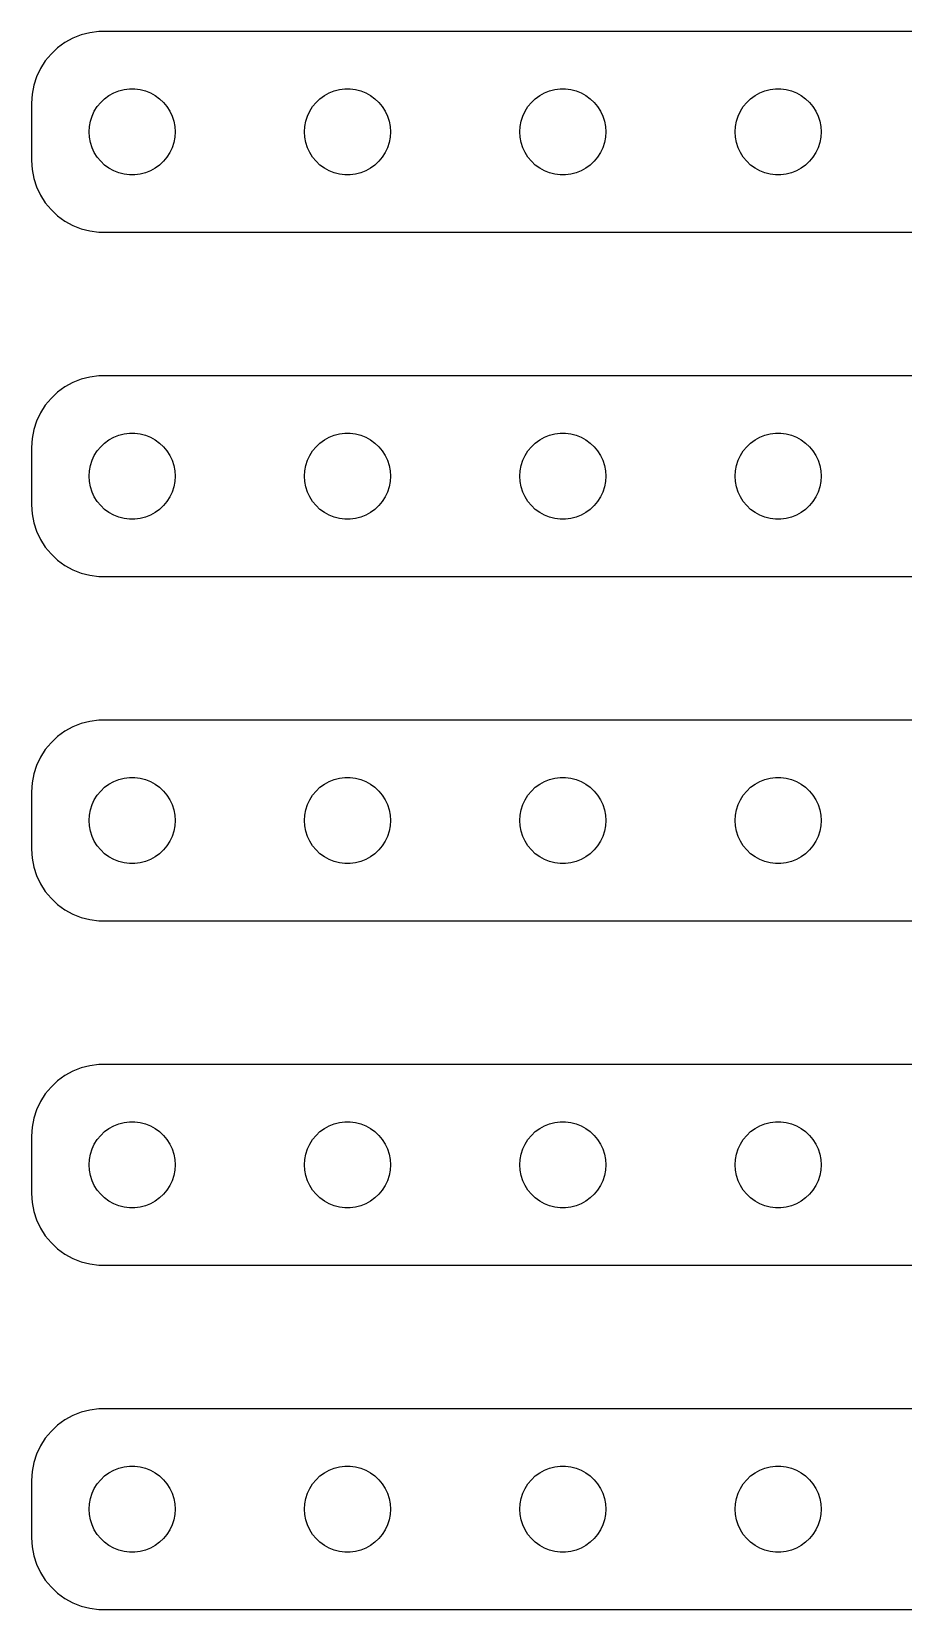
# Model space of a CAD drawing. Header units: metres. Extents: x -127 to 127, y 113 to 223.
# Drawn here: x -127 to -66.3, y 113 to 223 of the extents above; entities that cross this region are included whole.
import ezdxf

# ---------------------------------------------------------------- set-up
doc = ezdxf.new("R2010")
doc.units = ezdxf.units.M

msp = doc.modelspace()

# ---------------------------------------------------------------- linework, layer by layer
for p, q in [((-124.679, 222.222), (-125.187, 221.853)), ((-124.129, 222.524), (-124.679, 222.222)), ((-123.545, 222.755), (-124.129, 222.524)), ((-122.937, 222.911), (-123.545, 222.755)), ((-122.314, 222.99), (-122.937, 222.911)), ((122.314, 222.99), (-122.314, 222.99)), ((-125.645, 221.423), (-126.045, 220.939)), ((-125.187, 221.853), (-125.645, 221.423)), ((-126.382, 220.409), (-126.649, 219.841)), ((-126.045, 220.939), (-126.382, 220.409)), ((-126.843, 219.243), (-126.961, 218.627)), ((-126.649, 219.841), (-126.843, 219.243)), ((-120.927, 218.853), (-120.562, 218.947)), ((-120.562, 218.947), (-120.188, 218.994)), ((-120.188, 218.994), (-119.812, 218.994)), ((-119.812, 218.994), (-119.438, 218.947)), ((-119.438, 218.947), (-119.073, 218.853)), ((-105.927, 218.853), (-105.562, 218.947)), ((-105.562, 218.947), (-105.188, 218.994)), ((-105.188, 218.994), (-104.812, 218.994)), ((-104.812, 218.994), (-104.438, 218.947)), ((-104.438, 218.947), (-104.073, 218.853)), ((-90.927, 218.853), (-90.5621, 218.947)), ((-90.5621, 218.947), (-90.1884, 218.994)), ((-90.1884, 218.994), (-89.8116, 218.994)), ((-89.8116, 218.994), (-89.4379, 218.947)), ((-89.4379, 218.947), (-89.073, 218.853)), ((-75.927, 218.853), (-75.5621, 218.947)), ((-75.5621, 218.947), (-75.1884, 218.994)), ((-75.1884, 218.994), (-74.8116, 218.994)), ((-74.8116, 218.994), (-74.4379, 218.947)), ((-74.4379, 218.947), (-74.073, 218.853)), ((-126.961, 218.627), (-127, 218)), ((-127, 218), (-127, 214)), ((-122.629, 217.445), (-122.427, 217.763)), ((-122.427, 217.763), (-122.187, 218.054)), ((-122.187, 218.054), (-121.912, 218.312)), ((-121.912, 218.312), (-121.607, 218.533)), ((-121.607, 218.533), (-121.277, 218.714)), ((-121.277, 218.714), (-120.927, 218.853)), ((-119.073, 218.853), (-118.723, 218.714)), ((-118.723, 218.714), (-118.393, 218.533)), ((-118.393, 218.533), (-118.088, 218.312)), ((-118.088, 218.312), (-117.813, 218.054)), ((-117.813, 218.054), (-117.573, 217.763)), ((-117.573, 217.763), (-117.371, 217.445)), ((-107.629, 217.445), (-107.427, 217.763)), ((-107.427, 217.763), (-107.187, 218.054)), ((-107.187, 218.054), (-106.912, 218.312)), ((-106.912, 218.312), (-106.607, 218.533)), ((-106.607, 218.533), (-106.277, 218.714)), ((-106.277, 218.714), (-105.927, 218.853)), ((-104.073, 218.853), (-103.723, 218.714)), ((-103.723, 218.714), (-103.393, 218.533)), ((-103.393, 218.533), (-103.088, 218.312)), ((-103.088, 218.312), (-102.813, 218.054)), ((-102.813, 218.054), (-102.573, 217.763)), ((-102.573, 217.763), (-102.371, 217.445)), ((-92.6289, 217.445), (-92.427, 217.763)), ((-92.427, 217.763), (-92.1869, 218.054)), ((-92.1869, 218.054), (-91.9123, 218.312)), ((-91.9123, 218.312), (-91.6075, 218.533)), ((-91.6075, 218.533), (-91.2773, 218.714)), ((-91.2773, 218.714), (-90.927, 218.853)), ((-89.073, 218.853), (-88.7227, 218.714)), ((-88.7227, 218.714), (-88.3925, 218.533)), ((-88.3925, 218.533), (-88.0877, 218.312)), ((-88.0877, 218.312), (-87.8131, 218.054)), ((-87.8131, 218.054), (-87.573, 217.763)), ((-87.573, 217.763), (-87.3711, 217.445)), ((-77.6289, 217.445), (-77.427, 217.763)), ((-77.427, 217.763), (-77.1869, 218.054)), ((-77.1869, 218.054), (-76.9123, 218.312)), ((-76.9123, 218.312), (-76.6075, 218.533)), ((-76.6075, 218.533), (-76.2773, 218.714)), ((-76.2773, 218.714), (-75.927, 218.853)), ((-74.073, 218.853), (-73.7227, 218.714)), ((-73.7227, 218.714), (-73.3925, 218.533)), ((-73.3925, 218.533), (-73.0877, 218.312)), ((-73.0877, 218.312), (-72.8131, 218.054)), ((-72.8131, 218.054), (-72.573, 217.763)), ((-72.573, 217.763), (-72.3711, 217.445)), ((-122.976, 216.376), (-122.906, 216.746)), ((-122.906, 216.746), (-122.789, 217.104)), ((-122.789, 217.104), (-122.629, 217.445)), ((-117.371, 217.445), (-117.211, 217.104)), ((-117.211, 217.104), (-117.094, 216.746)), ((-117.094, 216.746), (-117.024, 216.376)), ((-107.976, 216.376), (-107.906, 216.746)), ((-107.906, 216.746), (-107.789, 217.104)), ((-107.789, 217.104), (-107.629, 217.445)), ((-102.371, 217.445), (-102.211, 217.104)), ((-102.211, 217.104), (-102.094, 216.746)), ((-102.094, 216.746), (-102.024, 216.376)), ((-92.9763, 216.376), (-92.9057, 216.746)), ((-92.9057, 216.746), (-92.7893, 217.104)), ((-92.7893, 217.104), (-92.6289, 217.445)), ((-87.3711, 217.445), (-87.2107, 217.104)), ((-87.2107, 217.104), (-87.0943, 216.746)), ((-87.0943, 216.746), (-87.0237, 216.376)), ((-77.9763, 216.376), (-77.9057, 216.746)), ((-77.9057, 216.746), (-77.7893, 217.104)), ((-77.7893, 217.104), (-77.6289, 217.445)), ((-72.3711, 217.445), (-72.2107, 217.104)), ((-72.2107, 217.104), (-72.0943, 216.746)), ((-72.0943, 216.746), (-72.0237, 216.376)), ((-123, 216), (-122.976, 216.376)), ((-122.976, 215.624), (-123, 216)), ((-122.906, 215.254), (-122.976, 215.624)), ((-117.024, 215.624), (-117.094, 215.254)), ((-117.024, 216.376), (-117, 216)), ((-117, 216), (-117.024, 215.624)), ((-108, 216), (-107.976, 216.376)), ((-107.976, 215.624), (-108, 216)), ((-107.906, 215.254), (-107.976, 215.624)), ((-102.024, 215.624), (-102.094, 215.254)), ((-102.024, 216.376), (-102, 216)), ((-102, 216), (-102.024, 215.624)), ((-93, 216), (-92.9763, 216.376)), ((-92.9763, 215.624), (-93, 216)), ((-92.9057, 215.254), (-92.9763, 215.624)), ((-87.0237, 215.624), (-87.0943, 215.254)), ((-87.0237, 216.376), (-87, 216)), ((-87, 216), (-87.0237, 215.624)), ((-78, 216), (-77.9763, 216.376)), ((-77.9763, 215.624), (-78, 216)), ((-77.9057, 215.254), (-77.9763, 215.624)), ((-72.0237, 215.624), (-72.0943, 215.254)), ((-72.0237, 216.376), (-72, 216)), ((-72, 216), (-72.0237, 215.624)), ((-122.789, 214.896), (-122.906, 215.254)), ((-122.629, 214.555), (-122.789, 214.896)), ((-122.427, 214.237), (-122.629, 214.555)), ((-117.371, 214.555), (-117.573, 214.237)), ((-117.211, 214.896), (-117.371, 214.555)), ((-117.094, 215.254), (-117.211, 214.896)), ((-107.789, 214.896), (-107.906, 215.254)), ((-107.629, 214.555), (-107.789, 214.896)), ((-107.427, 214.237), (-107.629, 214.555)), ((-102.371, 214.555), (-102.573, 214.237)), ((-102.211, 214.896), (-102.371, 214.555)), ((-102.094, 215.254), (-102.211, 214.896)), ((-92.7893, 214.896), (-92.9057, 215.254)), ((-92.6289, 214.555), (-92.7893, 214.896)), ((-92.427, 214.237), (-92.6289, 214.555)), ((-87.3711, 214.555), (-87.573, 214.237)), ((-87.2107, 214.896), (-87.3711, 214.555)), ((-87.0943, 215.254), (-87.2107, 214.896)), ((-77.7893, 214.896), (-77.9057, 215.254)), ((-77.6289, 214.555), (-77.7893, 214.896)), ((-77.427, 214.237), (-77.6289, 214.555)), ((-72.3711, 214.555), (-72.573, 214.237)), ((-72.2107, 214.896), (-72.3711, 214.555)), ((-72.0943, 215.254), (-72.2107, 214.896)), ((-127, 214), (-126.961, 213.373)), ((-126.961, 213.373), (-126.843, 212.757)), ((-122.187, 213.946), (-122.427, 214.237)), ((-121.912, 213.688), (-122.187, 213.946)), ((-121.607, 213.467), (-121.912, 213.688)), ((-121.277, 213.286), (-121.607, 213.467)), ((-118.393, 213.467), (-118.723, 213.286)), ((-118.088, 213.688), (-118.393, 213.467)), ((-117.813, 213.946), (-118.088, 213.688)), ((-117.573, 214.237), (-117.813, 213.946)), ((-107.187, 213.946), (-107.427, 214.237)), ((-106.912, 213.688), (-107.187, 213.946)), ((-106.607, 213.467), (-106.912, 213.688)), ((-106.277, 213.286), (-106.607, 213.467)), ((-103.393, 213.467), (-103.723, 213.286)), ((-103.088, 213.688), (-103.393, 213.467)), ((-102.813, 213.946), (-103.088, 213.688)), ((-102.573, 214.237), (-102.813, 213.946)), ((-92.1869, 213.946), (-92.427, 214.237)), ((-91.9123, 213.688), (-92.1869, 213.946)), ((-91.6075, 213.467), (-91.9123, 213.688)), ((-91.2773, 213.286), (-91.6075, 213.467)), ((-88.3925, 213.467), (-88.7227, 213.286)), ((-88.0877, 213.688), (-88.3925, 213.467)), ((-87.8131, 213.946), (-88.0877, 213.688)), ((-87.573, 214.237), (-87.8131, 213.946)), ((-77.1869, 213.946), (-77.427, 214.237)), ((-76.9123, 213.688), (-77.1869, 213.946)), ((-76.6075, 213.467), (-76.9123, 213.688)), ((-76.2773, 213.286), (-76.6075, 213.467)), ((-73.3925, 213.467), (-73.7227, 213.286)), ((-73.0877, 213.688), (-73.3925, 213.467)), ((-72.8131, 213.946), (-73.0877, 213.688)), ((-72.573, 214.237), (-72.8131, 213.946)), ((-126.843, 212.757), (-126.649, 212.159)), ((-120.927, 213.147), (-121.277, 213.286)), ((-120.562, 213.053), (-120.927, 213.147)), ((-120.188, 213.006), (-120.562, 213.053)), ((-119.812, 213.006), (-120.188, 213.006)), ((-119.438, 213.053), (-119.812, 213.006)), ((-119.073, 213.147), (-119.438, 213.053)), ((-118.723, 213.286), (-119.073, 213.147)), ((-105.927, 213.147), (-106.277, 213.286)), ((-105.562, 213.053), (-105.927, 213.147)), ((-105.188, 213.006), (-105.562, 213.053)), ((-104.812, 213.006), (-105.188, 213.006)), ((-104.438, 213.053), (-104.812, 213.006)), ((-104.073, 213.147), (-104.438, 213.053)), ((-103.723, 213.286), (-104.073, 213.147)), ((-90.927, 213.147), (-91.2773, 213.286)), ((-90.5621, 213.053), (-90.927, 213.147)), ((-90.1884, 213.006), (-90.5621, 213.053)), ((-89.8116, 213.006), (-90.1884, 213.006)), ((-89.4379, 213.053), (-89.8116, 213.006)), ((-89.073, 213.147), (-89.4379, 213.053)), ((-88.7227, 213.286), (-89.073, 213.147)), ((-75.927, 213.147), (-76.2773, 213.286)), ((-75.5621, 213.053), (-75.927, 213.147)), ((-75.1884, 213.006), (-75.5621, 213.053)), ((-74.8116, 213.006), (-75.1884, 213.006)), ((-74.4379, 213.053), (-74.8116, 213.006)), ((-74.073, 213.147), (-74.4379, 213.053)), ((-73.7227, 213.286), (-74.073, 213.147)), ((-126.649, 212.159), (-126.382, 211.591)), ((-126.382, 211.591), (-126.045, 211.061)), ((-126.045, 211.061), (-125.645, 210.577)), ((-125.645, 210.577), (-125.187, 210.147)), ((-125.187, 210.147), (-124.679, 209.778)), ((-124.679, 209.778), (-124.129, 209.476)), ((-124.129, 209.476), (-123.545, 209.245)), ((-123.545, 209.245), (-122.937, 209.089)), ((-122.937, 209.089), (-122.314, 209.01)), ((-122.314, 209.01), (122.314, 209.01)), ((-124.679, 198.222), (-125.187, 197.853)), ((-124.129, 198.524), (-124.679, 198.222)), ((-123.545, 198.755), (-124.129, 198.524)), ((-122.937, 198.911), (-123.545, 198.755)), ((-122.314, 198.99), (-122.937, 198.911)), ((122.314, 198.99), (-122.314, 198.99)), ((-126.045, 196.939), (-126.382, 196.409)), ((-125.645, 197.423), (-126.045, 196.939)), ((-125.187, 197.853), (-125.645, 197.423)), ((-126.649, 195.841), (-126.843, 195.243)), ((-126.382, 196.409), (-126.649, 195.841)), ((-126.843, 195.243), (-126.961, 194.627)), ((-121.607, 194.533), (-121.277, 194.714)), ((-121.277, 194.714), (-120.927, 194.853)), ((-120.927, 194.853), (-120.562, 194.947)), ((-120.562, 194.947), (-120.188, 194.994)), ((-120.188, 194.994), (-119.812, 194.994)), ((-119.812, 194.994), (-119.438, 194.947)), ((-119.438, 194.947), (-119.073, 194.853)), ((-119.073, 194.853), (-118.723, 194.714)), ((-118.723, 194.714), (-118.393, 194.533)), ((-106.607, 194.533), (-106.277, 194.714)), ((-106.277, 194.714), (-105.927, 194.853)), ((-105.927, 194.853), (-105.562, 194.947)), ((-105.562, 194.947), (-105.188, 194.994)), ((-105.188, 194.994), (-104.812, 194.994)), ((-104.812, 194.994), (-104.438, 194.947)), ((-104.438, 194.947), (-104.073, 194.853)), ((-104.073, 194.853), (-103.723, 194.714)), ((-103.723, 194.714), (-103.393, 194.533)), ((-91.6075, 194.533), (-91.2773, 194.714)), ((-91.2773, 194.714), (-90.927, 194.853)), ((-90.927, 194.853), (-90.5621, 194.947)), ((-90.5621, 194.947), (-90.1884, 194.994)), ((-90.1884, 194.994), (-89.8116, 194.994)), ((-89.8116, 194.994), (-89.4379, 194.947)), ((-89.4379, 194.947), (-89.073, 194.853)), ((-89.073, 194.853), (-88.7227, 194.714)), ((-88.7227, 194.714), (-88.3925, 194.533)), ((-76.6075, 194.533), (-76.2773, 194.714)), ((-76.2773, 194.714), (-75.927, 194.853)), ((-75.927, 194.853), (-75.5621, 194.947)), ((-75.5621, 194.947), (-75.1884, 194.994)), ((-75.1884, 194.994), (-74.8116, 194.994)), ((-74.8116, 194.994), (-74.4379, 194.947)), ((-74.4379, 194.947), (-74.073, 194.853)), ((-74.073, 194.853), (-73.7227, 194.714)), ((-73.7227, 194.714), (-73.3925, 194.533)), ((-126.961, 194.627), (-127, 194)), ((-127, 194), (-127, 190)), ((-122.629, 193.445), (-122.427, 193.763)), ((-122.427, 193.763), (-122.187, 194.054)), ((-122.187, 194.054), (-121.912, 194.312)), ((-121.912, 194.312), (-121.607, 194.533)), ((-118.393, 194.533), (-118.088, 194.312)), ((-118.088, 194.312), (-117.813, 194.054)), ((-117.813, 194.054), (-117.573, 193.763)), ((-117.573, 193.763), (-117.371, 193.445)), ((-107.629, 193.445), (-107.427, 193.763)), ((-107.427, 193.763), (-107.187, 194.054)), ((-107.187, 194.054), (-106.912, 194.312)), ((-106.912, 194.312), (-106.607, 194.533)), ((-103.393, 194.533), (-103.088, 194.312)), ((-103.088, 194.312), (-102.813, 194.054)), ((-102.813, 194.054), (-102.573, 193.763)), ((-102.573, 193.763), (-102.371, 193.445)), ((-92.6289, 193.445), (-92.427, 193.763)), ((-92.427, 193.763), (-92.1869, 194.054)), ((-92.1869, 194.054), (-91.9123, 194.312)), ((-91.9123, 194.312), (-91.6075, 194.533)), ((-88.3925, 194.533), (-88.0877, 194.312)), ((-88.0877, 194.312), (-87.8131, 194.054)), ((-87.8131, 194.054), (-87.573, 193.763)), ((-87.573, 193.763), (-87.3711, 193.445)), ((-77.6289, 193.445), (-77.427, 193.763)), ((-77.427, 193.763), (-77.1869, 194.054)), ((-77.1869, 194.054), (-76.9123, 194.312)), ((-76.9123, 194.312), (-76.6075, 194.533)), ((-73.3925, 194.533), (-73.0877, 194.312)), ((-73.0877, 194.312), (-72.8131, 194.054)), ((-72.8131, 194.054), (-72.573, 193.763)), ((-72.573, 193.763), (-72.3711, 193.445)), ((-122.976, 192.376), (-122.906, 192.746)), ((-122.906, 192.746), (-122.789, 193.104)), ((-122.789, 193.104), (-122.629, 193.445)), ((-117.371, 193.445), (-117.211, 193.104)), ((-117.211, 193.104), (-117.094, 192.746)), ((-117.094, 192.746), (-117.024, 192.376)), ((-107.976, 192.376), (-107.906, 192.746)), ((-107.906, 192.746), (-107.789, 193.104)), ((-107.789, 193.104), (-107.629, 193.445)), ((-102.371, 193.445), (-102.211, 193.104)), ((-102.211, 193.104), (-102.094, 192.746)), ((-102.094, 192.746), (-102.024, 192.376)), ((-92.9763, 192.376), (-92.9057, 192.746)), ((-92.9057, 192.746), (-92.7893, 193.104)), ((-92.7893, 193.104), (-92.6289, 193.445)), ((-87.3711, 193.445), (-87.2107, 193.104)), ((-87.2107, 193.104), (-87.0943, 192.746)), ((-87.0943, 192.746), (-87.0237, 192.376)), ((-77.9763, 192.376), (-77.9057, 192.746)), ((-77.9057, 192.746), (-77.7893, 193.104)), ((-77.7893, 193.104), (-77.6289, 193.445)), ((-72.3711, 193.445), (-72.2107, 193.104)), ((-72.2107, 193.104), (-72.0943, 192.746)), ((-72.0943, 192.746), (-72.0237, 192.376)), ((-123, 192), (-122.976, 192.376)), ((-122.976, 191.624), (-123, 192)), ((-122.906, 191.254), (-122.976, 191.624)), ((-117.024, 191.624), (-117.094, 191.254)), ((-117.024, 192.376), (-117, 192)), ((-117, 192), (-117.024, 191.624)), ((-108, 192), (-107.976, 192.376)), ((-107.976, 191.624), (-108, 192)), ((-107.906, 191.254), (-107.976, 191.624)), ((-102.024, 191.624), (-102.094, 191.254)), ((-102.024, 192.376), (-102, 192)), ((-102, 192), (-102.024, 191.624)), ((-93, 192), (-92.9763, 192.376)), ((-92.9763, 191.624), (-93, 192)), ((-92.9057, 191.254), (-92.9763, 191.624)), ((-87.0237, 191.624), (-87.0943, 191.254)), ((-87.0237, 192.376), (-87, 192)), ((-87, 192), (-87.0237, 191.624)), ((-78, 192), (-77.9763, 192.376)), ((-77.9763, 191.624), (-78, 192)), ((-77.9057, 191.254), (-77.9763, 191.624)), ((-72.0237, 191.624), (-72.0943, 191.254)), ((-72.0237, 192.376), (-72, 192)), ((-72, 192), (-72.0237, 191.624)), ((-122.789, 190.896), (-122.906, 191.254)), ((-122.629, 190.555), (-122.789, 190.896)), ((-122.427, 190.237), (-122.629, 190.555)), ((-117.371, 190.555), (-117.573, 190.237)), ((-117.211, 190.896), (-117.371, 190.555)), ((-117.094, 191.254), (-117.211, 190.896)), ((-107.789, 190.896), (-107.906, 191.254)), ((-107.629, 190.555), (-107.789, 190.896)), ((-107.427, 190.237), (-107.629, 190.555)), ((-102.371, 190.555), (-102.573, 190.237)), ((-102.211, 190.896), (-102.371, 190.555)), ((-102.094, 191.254), (-102.211, 190.896)), ((-92.7893, 190.896), (-92.9057, 191.254)), ((-92.6289, 190.555), (-92.7893, 190.896)), ((-92.427, 190.237), (-92.6289, 190.555)), ((-87.3711, 190.555), (-87.573, 190.237)), ((-87.2107, 190.896), (-87.3711, 190.555)), ((-87.0943, 191.254), (-87.2107, 190.896)), ((-77.7893, 190.896), (-77.9057, 191.254)), ((-77.6289, 190.555), (-77.7893, 190.896)), ((-77.427, 190.237), (-77.6289, 190.555)), ((-72.3711, 190.555), (-72.573, 190.237)), ((-72.2107, 190.896), (-72.3711, 190.555)), ((-72.0943, 191.254), (-72.2107, 190.896)), ((-127, 190), (-126.961, 189.373)), ((-126.961, 189.373), (-126.843, 188.757)), ((-122.187, 189.946), (-122.427, 190.237)), ((-121.912, 189.688), (-122.187, 189.946)), ((-121.607, 189.467), (-121.912, 189.688)), ((-121.277, 189.286), (-121.607, 189.467)), ((-120.927, 189.147), (-121.277, 189.286)), ((-118.723, 189.286), (-119.073, 189.147)), ((-118.393, 189.467), (-118.723, 189.286)), ((-118.088, 189.688), (-118.393, 189.467)), ((-117.813, 189.946), (-118.088, 189.688)), ((-117.573, 190.237), (-117.813, 189.946)), ((-107.187, 189.946), (-107.427, 190.237)), ((-106.912, 189.688), (-107.187, 189.946)), ((-106.607, 189.467), (-106.912, 189.688)), ((-106.277, 189.286), (-106.607, 189.467)), ((-105.927, 189.147), (-106.277, 189.286)), ((-103.723, 189.286), (-104.073, 189.147)), ((-103.393, 189.467), (-103.723, 189.286)), ((-103.088, 189.688), (-103.393, 189.467)), ((-102.813, 189.946), (-103.088, 189.688)), ((-102.573, 190.237), (-102.813, 189.946)), ((-92.1869, 189.946), (-92.427, 190.237)), ((-91.9123, 189.688), (-92.1869, 189.946)), ((-91.6075, 189.467), (-91.9123, 189.688)), ((-91.2773, 189.286), (-91.6075, 189.467)), ((-90.927, 189.147), (-91.2773, 189.286)), ((-88.7227, 189.286), (-89.073, 189.147)), ((-88.3925, 189.467), (-88.7227, 189.286)), ((-88.0877, 189.688), (-88.3925, 189.467)), ((-87.8131, 189.946), (-88.0877, 189.688)), ((-87.573, 190.237), (-87.8131, 189.946)), ((-77.1869, 189.946), (-77.427, 190.237)), ((-76.9123, 189.688), (-77.1869, 189.946)), ((-76.6075, 189.467), (-76.9123, 189.688)), ((-76.2773, 189.286), (-76.6075, 189.467)), ((-75.927, 189.147), (-76.2773, 189.286)), ((-73.7227, 189.286), (-74.073, 189.147)), ((-73.3925, 189.467), (-73.7227, 189.286)), ((-73.0877, 189.688), (-73.3925, 189.467)), ((-72.8131, 189.946), (-73.0877, 189.688)), ((-72.573, 190.237), (-72.8131, 189.946)), ((-126.843, 188.757), (-126.649, 188.159)), ((-126.649, 188.159), (-126.382, 187.591)), ((-120.562, 189.053), (-120.927, 189.147)), ((-120.188, 189.006), (-120.562, 189.053)), ((-119.812, 189.006), (-120.188, 189.006)), ((-119.438, 189.053), (-119.812, 189.006)), ((-119.073, 189.147), (-119.438, 189.053)), ((-105.562, 189.053), (-105.927, 189.147)), ((-105.188, 189.006), (-105.562, 189.053)), ((-104.812, 189.006), (-105.188, 189.006)), ((-104.438, 189.053), (-104.812, 189.006)), ((-104.073, 189.147), (-104.438, 189.053)), ((-90.5621, 189.053), (-90.927, 189.147)), ((-90.1884, 189.006), (-90.5621, 189.053)), ((-89.8116, 189.006), (-90.1884, 189.006)), ((-89.4379, 189.053), (-89.8116, 189.006)), ((-89.073, 189.147), (-89.4379, 189.053)), ((-75.5621, 189.053), (-75.927, 189.147)), ((-75.1884, 189.006), (-75.5621, 189.053)), ((-74.8116, 189.006), (-75.1884, 189.006)), ((-74.4379, 189.053), (-74.8116, 189.006)), ((-74.073, 189.147), (-74.4379, 189.053)), ((-126.382, 187.591), (-126.045, 187.061)), ((-126.045, 187.061), (-125.645, 186.577)), ((-125.645, 186.577), (-125.187, 186.147)), ((-125.187, 186.147), (-124.679, 185.778)), ((-124.679, 185.778), (-124.129, 185.476)), ((-124.129, 185.476), (-123.545, 185.245)), ((-123.545, 185.245), (-122.937, 185.089)), ((-122.937, 185.089), (-122.314, 185.01)), ((-122.314, 185.01), (122.314, 185.01)), ((-122.937, 174.911), (-123.545, 174.755)), ((-122.314, 174.99), (-122.937, 174.911)), ((122.314, 174.99), (-122.314, 174.99)), ((-125.187, 173.853), (-125.645, 173.423)), ((-124.679, 174.222), (-125.187, 173.853)), ((-124.129, 174.524), (-124.679, 174.222)), ((-123.545, 174.755), (-124.129, 174.524)), ((-126.045, 172.939), (-126.382, 172.409)), ((-125.645, 173.423), (-126.045, 172.939)), ((-126.649, 171.841), (-126.843, 171.243)), ((-126.382, 172.409), (-126.649, 171.841)), ((-126.961, 170.627), (-127, 170)), ((-126.843, 171.243), (-126.961, 170.627)), ((-121.912, 170.312), (-121.607, 170.533)), ((-121.607, 170.533), (-121.277, 170.714)), ((-121.277, 170.714), (-120.927, 170.853)), ((-120.927, 170.853), (-120.562, 170.947)), ((-120.562, 170.947), (-120.188, 170.994)), ((-120.188, 170.994), (-119.812, 170.994)), ((-119.812, 170.994), (-119.438, 170.947)), ((-119.438, 170.947), (-119.073, 170.853)), ((-119.073, 170.853), (-118.723, 170.714)), ((-118.723, 170.714), (-118.393, 170.533)), ((-118.393, 170.533), (-118.088, 170.312)), ((-106.912, 170.312), (-106.607, 170.533)), ((-106.607, 170.533), (-106.277, 170.714)), ((-106.277, 170.714), (-105.927, 170.853)), ((-105.927, 170.853), (-105.562, 170.947)), ((-105.562, 170.947), (-105.188, 170.994)), ((-105.188, 170.994), (-104.812, 170.994)), ((-104.812, 170.994), (-104.438, 170.947)), ((-104.438, 170.947), (-104.073, 170.853)), ((-104.073, 170.853), (-103.723, 170.714)), ((-103.723, 170.714), (-103.393, 170.533)), ((-103.393, 170.533), (-103.088, 170.312)), ((-91.9123, 170.312), (-91.6075, 170.533)), ((-91.6075, 170.533), (-91.2773, 170.714)), ((-91.2773, 170.714), (-90.927, 170.853)), ((-90.927, 170.853), (-90.5621, 170.947)), ((-90.5621, 170.947), (-90.1884, 170.994)), ((-90.1884, 170.994), (-89.8116, 170.994)), ((-89.8116, 170.994), (-89.4379, 170.947)), ((-89.4379, 170.947), (-89.073, 170.853)), ((-89.073, 170.853), (-88.7227, 170.714)), ((-88.7227, 170.714), (-88.3925, 170.533)), ((-88.3925, 170.533), (-88.0877, 170.312)), ((-76.9123, 170.312), (-76.6075, 170.533)), ((-76.6075, 170.533), (-76.2773, 170.714)), ((-76.2773, 170.714), (-75.927, 170.853)), ((-75.927, 170.853), (-75.5621, 170.947)), ((-75.5621, 170.947), (-75.1884, 170.994)), ((-75.1884, 170.994), (-74.8116, 170.994)), ((-74.8116, 170.994), (-74.4379, 170.947)), ((-74.4379, 170.947), (-74.073, 170.853)), ((-74.073, 170.853), (-73.7227, 170.714)), ((-73.7227, 170.714), (-73.3925, 170.533)), ((-73.3925, 170.533), (-73.0877, 170.312)), ((-127, 170), (-127, 166)), ((-122.789, 169.104), (-122.629, 169.445)), ((-122.629, 169.445), (-122.427, 169.763)), ((-122.427, 169.763), (-122.187, 170.054)), ((-122.187, 170.054), (-121.912, 170.312)), ((-118.088, 170.312), (-117.813, 170.054)), ((-117.813, 170.054), (-117.573, 169.763)), ((-117.573, 169.763), (-117.371, 169.445)), ((-117.371, 169.445), (-117.211, 169.104)), ((-107.789, 169.104), (-107.629, 169.445)), ((-107.629, 169.445), (-107.427, 169.763)), ((-107.427, 169.763), (-107.187, 170.054)), ((-107.187, 170.054), (-106.912, 170.312)), ((-103.088, 170.312), (-102.813, 170.054)), ((-102.813, 170.054), (-102.573, 169.763)), ((-102.573, 169.763), (-102.371, 169.445)), ((-102.371, 169.445), (-102.211, 169.104)), ((-92.7893, 169.104), (-92.6289, 169.445)), ((-92.6289, 169.445), (-92.427, 169.763)), ((-92.427, 169.763), (-92.1869, 170.054)), ((-92.1869, 170.054), (-91.9123, 170.312)), ((-88.0877, 170.312), (-87.8131, 170.054)), ((-87.8131, 170.054), (-87.573, 169.763)), ((-87.573, 169.763), (-87.3711, 169.445)), ((-87.3711, 169.445), (-87.2107, 169.104)), ((-77.7893, 169.104), (-77.6289, 169.445)), ((-77.6289, 169.445), (-77.427, 169.763)), ((-77.427, 169.763), (-77.1869, 170.054)), ((-77.1869, 170.054), (-76.9123, 170.312)), ((-73.0877, 170.312), (-72.8131, 170.054)), ((-72.8131, 170.054), (-72.573, 169.763)), ((-72.573, 169.763), (-72.3711, 169.445)), ((-72.3711, 169.445), (-72.2107, 169.104)), ((-123, 168), (-122.976, 168.376)), ((-122.976, 168.376), (-122.906, 168.746)), ((-122.906, 168.746), (-122.789, 169.104)), ((-117.211, 169.104), (-117.094, 168.746)), ((-117.094, 168.746), (-117.024, 168.376)), ((-117.024, 168.376), (-117, 168)), ((-108, 168), (-107.976, 168.376)), ((-107.976, 168.376), (-107.906, 168.746)), ((-107.906, 168.746), (-107.789, 169.104)), ((-102.211, 169.104), (-102.094, 168.746)), ((-102.094, 168.746), (-102.024, 168.376)), ((-102.024, 168.376), (-102, 168)), ((-93, 168), (-92.9763, 168.376)), ((-92.9763, 168.376), (-92.9057, 168.746)), ((-92.9057, 168.746), (-92.7893, 169.104)), ((-87.2107, 169.104), (-87.0943, 168.746)), ((-87.0943, 168.746), (-87.0237, 168.376)), ((-87.0237, 168.376), (-87, 168)), ((-78, 168), (-77.9763, 168.376)), ((-77.9763, 168.376), (-77.9057, 168.746)), ((-77.9057, 168.746), (-77.7893, 169.104)), ((-72.2107, 169.104), (-72.0943, 168.746)), ((-72.0943, 168.746), (-72.0237, 168.376)), ((-72.0237, 168.376), (-72, 168)), ((-122.976, 167.624), (-123, 168)), ((-122.906, 167.254), (-122.976, 167.624)), ((-122.789, 166.896), (-122.906, 167.254)), ((-117.094, 167.254), (-117.211, 166.896)), ((-117.024, 167.624), (-117.094, 167.254)), ((-117, 168), (-117.024, 167.624)), ((-107.976, 167.624), (-108, 168)), ((-107.906, 167.254), (-107.976, 167.624)), ((-107.789, 166.896), (-107.906, 167.254)), ((-102.094, 167.254), (-102.211, 166.896)), ((-102.024, 167.624), (-102.094, 167.254)), ((-102, 168), (-102.024, 167.624)), ((-92.9763, 167.624), (-93, 168)), ((-92.9057, 167.254), (-92.9763, 167.624)), ((-92.7893, 166.896), (-92.9057, 167.254)), ((-87.0943, 167.254), (-87.2107, 166.896)), ((-87.0237, 167.624), (-87.0943, 167.254)), ((-87, 168), (-87.0237, 167.624)), ((-77.9763, 167.624), (-78, 168)), ((-77.9057, 167.254), (-77.9763, 167.624)), ((-77.7893, 166.896), (-77.9057, 167.254)), ((-72.0943, 167.254), (-72.2107, 166.896)), ((-72.0237, 167.624), (-72.0943, 167.254)), ((-72, 168), (-72.0237, 167.624)), ((-122.629, 166.555), (-122.789, 166.896)), ((-122.427, 166.237), (-122.629, 166.555)), ((-122.187, 165.946), (-122.427, 166.237)), ((-117.573, 166.237), (-117.813, 165.946)), ((-117.371, 166.555), (-117.573, 166.237)), ((-117.211, 166.896), (-117.371, 166.555)), ((-107.629, 166.555), (-107.789, 166.896)), ((-107.427, 166.237), (-107.629, 166.555)), ((-107.187, 165.946), (-107.427, 166.237)), ((-102.573, 166.237), (-102.813, 165.946)), ((-102.371, 166.555), (-102.573, 166.237)), ((-102.211, 166.896), (-102.371, 166.555)), ((-92.6289, 166.555), (-92.7893, 166.896)), ((-92.427, 166.237), (-92.6289, 166.555)), ((-92.1869, 165.946), (-92.427, 166.237)), ((-87.573, 166.237), (-87.8131, 165.946)), ((-87.3711, 166.555), (-87.573, 166.237)), ((-87.2107, 166.896), (-87.3711, 166.555)), ((-77.6289, 166.555), (-77.7893, 166.896)), ((-77.427, 166.237), (-77.6289, 166.555)), ((-77.1869, 165.946), (-77.427, 166.237)), ((-72.573, 166.237), (-72.8131, 165.946)), ((-72.3711, 166.555), (-72.573, 166.237)), ((-72.2107, 166.896), (-72.3711, 166.555)), ((-127, 166), (-126.961, 165.373)), ((-126.961, 165.373), (-126.843, 164.757)), ((-121.912, 165.688), (-122.187, 165.946)), ((-121.607, 165.467), (-121.912, 165.688)), ((-121.277, 165.286), (-121.607, 165.467)), ((-120.927, 165.147), (-121.277, 165.286)), ((-120.562, 165.053), (-120.927, 165.147)), ((-120.188, 165.006), (-120.562, 165.053)), ((-119.812, 165.006), (-120.188, 165.006)), ((-119.438, 165.053), (-119.812, 165.006)), ((-119.073, 165.147), (-119.438, 165.053)), ((-118.723, 165.286), (-119.073, 165.147)), ((-118.393, 165.467), (-118.723, 165.286)), ((-118.088, 165.688), (-118.393, 165.467)), ((-117.813, 165.946), (-118.088, 165.688)), ((-106.912, 165.688), (-107.187, 165.946)), ((-106.607, 165.467), (-106.912, 165.688)), ((-106.277, 165.286), (-106.607, 165.467)), ((-105.927, 165.147), (-106.277, 165.286)), ((-105.562, 165.053), (-105.927, 165.147)), ((-105.188, 165.006), (-105.562, 165.053)), ((-104.812, 165.006), (-105.188, 165.006)), ((-104.438, 165.053), (-104.812, 165.006)), ((-104.073, 165.147), (-104.438, 165.053)), ((-103.723, 165.286), (-104.073, 165.147)), ((-103.393, 165.467), (-103.723, 165.286)), ((-103.088, 165.688), (-103.393, 165.467)), ((-102.813, 165.946), (-103.088, 165.688)), ((-91.9123, 165.688), (-92.1869, 165.946)), ((-91.6075, 165.467), (-91.9123, 165.688)), ((-91.2773, 165.286), (-91.6075, 165.467)), ((-90.927, 165.147), (-91.2773, 165.286)), ((-90.5621, 165.053), (-90.927, 165.147)), ((-90.1884, 165.006), (-90.5621, 165.053)), ((-89.8116, 165.006), (-90.1884, 165.006)), ((-89.4379, 165.053), (-89.8116, 165.006)), ((-89.073, 165.147), (-89.4379, 165.053)), ((-88.7227, 165.286), (-89.073, 165.147)), ((-88.3925, 165.467), (-88.7227, 165.286)), ((-88.0877, 165.688), (-88.3925, 165.467)), ((-87.8131, 165.946), (-88.0877, 165.688)), ((-76.9123, 165.688), (-77.1869, 165.946)), ((-76.6075, 165.467), (-76.9123, 165.688)), ((-76.2773, 165.286), (-76.6075, 165.467)), ((-75.927, 165.147), (-76.2773, 165.286)), ((-75.5621, 165.053), (-75.927, 165.147)), ((-75.1884, 165.006), (-75.5621, 165.053)), ((-74.8116, 165.006), (-75.1884, 165.006)), ((-74.4379, 165.053), (-74.8116, 165.006)), ((-74.073, 165.147), (-74.4379, 165.053)), ((-73.7227, 165.286), (-74.073, 165.147)), ((-73.3925, 165.467), (-73.7227, 165.286)), ((-73.0877, 165.688), (-73.3925, 165.467)), ((-72.8131, 165.946), (-73.0877, 165.688)), ((-126.843, 164.757), (-126.649, 164.159)), ((-126.649, 164.159), (-126.382, 163.591)), ((-126.382, 163.591), (-126.045, 163.061)), ((-126.045, 163.061), (-125.645, 162.577)), ((-125.645, 162.577), (-125.187, 162.147)), ((-125.187, 162.147), (-124.679, 161.778)), ((-124.679, 161.778), (-124.129, 161.476)), ((-124.129, 161.476), (-123.545, 161.245)), ((-123.545, 161.245), (-122.937, 161.089)), ((-122.937, 161.089), (-122.314, 161.01)), ((-122.314, 161.01), (122.314, 161.01)), ((-123.545, 150.755), (-124.129, 150.524)), ((-122.937, 150.911), (-123.545, 150.755)), ((-122.314, 150.99), (-122.937, 150.911)), ((122.314, 150.99), (-122.314, 150.99)), ((-125.187, 149.853), (-125.645, 149.423)), ((-124.679, 150.222), (-125.187, 149.853)), ((-124.129, 150.524), (-124.679, 150.222)), ((-126.045, 148.939), (-126.382, 148.409)), ((-125.645, 149.423), (-126.045, 148.939)), ((-126.649, 147.841), (-126.843, 147.243)), ((-126.382, 148.409), (-126.649, 147.841)), ((-126.961, 146.627), (-127, 146)), ((-126.843, 147.243), (-126.961, 146.627)), ((-122.187, 146.054), (-121.912, 146.312)), ((-121.912, 146.312), (-121.607, 146.533)), ((-121.607, 146.533), (-121.277, 146.714)), ((-121.277, 146.714), (-120.927, 146.853)), ((-120.927, 146.853), (-120.562, 146.947)), ((-120.562, 146.947), (-120.188, 146.994)), ((-120.188, 146.994), (-119.812, 146.994)), ((-119.812, 146.994), (-119.438, 146.947)), ((-119.438, 146.947), (-119.073, 146.853)), ((-119.073, 146.853), (-118.723, 146.714)), ((-118.723, 146.714), (-118.393, 146.533)), ((-118.393, 146.533), (-118.088, 146.312)), ((-118.088, 146.312), (-117.813, 146.054)), ((-107.187, 146.054), (-106.912, 146.312)), ((-106.912, 146.312), (-106.607, 146.533)), ((-106.607, 146.533), (-106.277, 146.714)), ((-106.277, 146.714), (-105.927, 146.853)), ((-105.927, 146.853), (-105.562, 146.947)), ((-105.562, 146.947), (-105.188, 146.994)), ((-105.188, 146.994), (-104.812, 146.994)), ((-104.812, 146.994), (-104.438, 146.947)), ((-104.438, 146.947), (-104.073, 146.853)), ((-104.073, 146.853), (-103.723, 146.714)), ((-103.723, 146.714), (-103.393, 146.533)), ((-103.393, 146.533), (-103.088, 146.312)), ((-103.088, 146.312), (-102.813, 146.054)), ((-92.1869, 146.054), (-91.9123, 146.312)), ((-91.9123, 146.312), (-91.6075, 146.533)), ((-91.6075, 146.533), (-91.2773, 146.714)), ((-91.2773, 146.714), (-90.927, 146.853)), ((-90.927, 146.853), (-90.5621, 146.947)), ((-90.5621, 146.947), (-90.1884, 146.994)), ((-90.1884, 146.994), (-89.8116, 146.994)), ((-89.8116, 146.994), (-89.4379, 146.947)), ((-89.4379, 146.947), (-89.073, 146.853)), ((-89.073, 146.853), (-88.7227, 146.714)), ((-88.7227, 146.714), (-88.3925, 146.533)), ((-88.3925, 146.533), (-88.0877, 146.312)), ((-88.0877, 146.312), (-87.8131, 146.054)), ((-77.1869, 146.054), (-76.9123, 146.312)), ((-76.9123, 146.312), (-76.6075, 146.533)), ((-76.6075, 146.533), (-76.2773, 146.714)), ((-76.2773, 146.714), (-75.927, 146.853)), ((-75.927, 146.853), (-75.5621, 146.947)), ((-75.5621, 146.947), (-75.1884, 146.994)), ((-75.1884, 146.994), (-74.8116, 146.994)), ((-74.8116, 146.994), (-74.4379, 146.947)), ((-74.4379, 146.947), (-74.073, 146.853)), ((-74.073, 146.853), (-73.7227, 146.714)), ((-73.7227, 146.714), (-73.3925, 146.533)), ((-73.3925, 146.533), (-73.0877, 146.312)), ((-73.0877, 146.312), (-72.8131, 146.054)), ((-127, 146), (-127, 142)), ((-122.789, 145.104), (-122.629, 145.445)), ((-122.629, 145.445), (-122.427, 145.763)), ((-122.427, 145.763), (-122.187, 146.054)), ((-117.813, 146.054), (-117.573, 145.763)), ((-117.573, 145.763), (-117.371, 145.445)), ((-117.371, 145.445), (-117.211, 145.104)), ((-107.789, 145.104), (-107.629, 145.445)), ((-107.629, 145.445), (-107.427, 145.763)), ((-107.427, 145.763), (-107.187, 146.054)), ((-102.813, 146.054), (-102.573, 145.763)), ((-102.573, 145.763), (-102.371, 145.445)), ((-102.371, 145.445), (-102.211, 145.104)), ((-92.7893, 145.104), (-92.6289, 145.445)), ((-92.6289, 145.445), (-92.427, 145.763)), ((-92.427, 145.763), (-92.1869, 146.054)), ((-87.8131, 146.054), (-87.573, 145.763)), ((-87.573, 145.763), (-87.3711, 145.445)), ((-87.3711, 145.445), (-87.2107, 145.104)), ((-77.7893, 145.104), (-77.6289, 145.445)), ((-77.6289, 145.445), (-77.427, 145.763)), ((-77.427, 145.763), (-77.1869, 146.054)), ((-72.8131, 146.054), (-72.573, 145.763)), ((-72.573, 145.763), (-72.3711, 145.445)), ((-72.3711, 145.445), (-72.2107, 145.104)), ((-123, 144), (-122.976, 144.376)), ((-122.976, 144.376), (-122.906, 144.746)), ((-122.906, 144.746), (-122.789, 145.104)), ((-117.211, 145.104), (-117.094, 144.746)), ((-117.094, 144.746), (-117.024, 144.376)), ((-117.024, 144.376), (-117, 144)), ((-108, 144), (-107.976, 144.376)), ((-107.976, 144.376), (-107.906, 144.746)), ((-107.906, 144.746), (-107.789, 145.104)), ((-102.211, 145.104), (-102.094, 144.746)), ((-102.094, 144.746), (-102.024, 144.376)), ((-102.024, 144.376), (-102, 144)), ((-93, 144), (-92.9763, 144.376)), ((-92.9763, 144.376), (-92.9057, 144.746)), ((-92.9057, 144.746), (-92.7893, 145.104)), ((-87.2107, 145.104), (-87.0943, 144.746)), ((-87.0943, 144.746), (-87.0237, 144.376)), ((-87.0237, 144.376), (-87, 144)), ((-78, 144), (-77.9763, 144.376)), ((-77.9763, 144.376), (-77.9057, 144.746)), ((-77.9057, 144.746), (-77.7893, 145.104)), ((-72.2107, 145.104), (-72.0943, 144.746)), ((-72.0943, 144.746), (-72.0237, 144.376)), ((-72.0237, 144.376), (-72, 144)), ((-122.976, 143.624), (-123, 144)), ((-122.906, 143.254), (-122.976, 143.624)), ((-122.789, 142.896), (-122.906, 143.254)), ((-117.094, 143.254), (-117.211, 142.896)), ((-117.024, 143.624), (-117.094, 143.254)), ((-117, 144), (-117.024, 143.624)), ((-107.976, 143.624), (-108, 144)), ((-107.906, 143.254), (-107.976, 143.624)), ((-107.789, 142.896), (-107.906, 143.254)), ((-102.094, 143.254), (-102.211, 142.896)), ((-102.024, 143.624), (-102.094, 143.254)), ((-102, 144), (-102.024, 143.624)), ((-92.9763, 143.624), (-93, 144)), ((-92.9057, 143.254), (-92.9763, 143.624)), ((-92.7893, 142.896), (-92.9057, 143.254)), ((-87.0943, 143.254), (-87.2107, 142.896)), ((-87.0237, 143.624), (-87.0943, 143.254)), ((-87, 144), (-87.0237, 143.624)), ((-77.9763, 143.624), (-78, 144)), ((-77.9057, 143.254), (-77.9763, 143.624)), ((-77.7893, 142.896), (-77.9057, 143.254)), ((-72.0943, 143.254), (-72.2107, 142.896)), ((-72.0237, 143.624), (-72.0943, 143.254)), ((-72, 144), (-72.0237, 143.624)), ((-127, 142), (-126.961, 141.373)), ((-122.629, 142.555), (-122.789, 142.896)), ((-122.427, 142.237), (-122.629, 142.555)), ((-122.187, 141.946), (-122.427, 142.237)), ((-121.912, 141.688), (-122.187, 141.946)), ((-117.813, 141.946), (-118.088, 141.688)), ((-117.573, 142.237), (-117.813, 141.946)), ((-117.371, 142.555), (-117.573, 142.237)), ((-117.211, 142.896), (-117.371, 142.555)), ((-107.629, 142.555), (-107.789, 142.896)), ((-107.427, 142.237), (-107.629, 142.555)), ((-107.187, 141.946), (-107.427, 142.237)), ((-106.912, 141.688), (-107.187, 141.946)), ((-102.813, 141.946), (-103.088, 141.688)), ((-102.573, 142.237), (-102.813, 141.946)), ((-102.371, 142.555), (-102.573, 142.237)), ((-102.211, 142.896), (-102.371, 142.555)), ((-92.6289, 142.555), (-92.7893, 142.896)), ((-92.427, 142.237), (-92.6289, 142.555)), ((-92.1869, 141.946), (-92.427, 142.237)), ((-91.9123, 141.688), (-92.1869, 141.946)), ((-87.8131, 141.946), (-88.0877, 141.688)), ((-87.573, 142.237), (-87.8131, 141.946)), ((-87.3711, 142.555), (-87.573, 142.237)), ((-87.2107, 142.896), (-87.3711, 142.555)), ((-77.6289, 142.555), (-77.7893, 142.896)), ((-77.427, 142.237), (-77.6289, 142.555)), ((-77.1869, 141.946), (-77.427, 142.237)), ((-76.9123, 141.688), (-77.1869, 141.946)), ((-72.8131, 141.946), (-73.0877, 141.688)), ((-72.573, 142.237), (-72.8131, 141.946)), ((-72.3711, 142.555), (-72.573, 142.237)), ((-72.2107, 142.896), (-72.3711, 142.555)), ((-126.961, 141.373), (-126.843, 140.757)), ((-121.607, 141.467), (-121.912, 141.688)), ((-121.277, 141.286), (-121.607, 141.467)), ((-120.927, 141.147), (-121.277, 141.286)), ((-120.562, 141.053), (-120.927, 141.147)), ((-120.188, 141.006), (-120.562, 141.053)), ((-119.812, 141.006), (-120.188, 141.006)), ((-119.438, 141.053), (-119.812, 141.006)), ((-119.073, 141.147), (-119.438, 141.053)), ((-118.723, 141.286), (-119.073, 141.147)), ((-118.393, 141.467), (-118.723, 141.286)), ((-118.088, 141.688), (-118.393, 141.467)), ((-106.607, 141.467), (-106.912, 141.688)), ((-106.277, 141.286), (-106.607, 141.467)), ((-105.927, 141.147), (-106.277, 141.286)), ((-105.562, 141.053), (-105.927, 141.147)), ((-105.188, 141.006), (-105.562, 141.053)), ((-104.812, 141.006), (-105.188, 141.006)), ((-104.438, 141.053), (-104.812, 141.006)), ((-104.073, 141.147), (-104.438, 141.053)), ((-103.723, 141.286), (-104.073, 141.147)), ((-103.393, 141.467), (-103.723, 141.286)), ((-103.088, 141.688), (-103.393, 141.467)), ((-91.6075, 141.467), (-91.9123, 141.688)), ((-91.2773, 141.286), (-91.6075, 141.467)), ((-90.927, 141.147), (-91.2773, 141.286)), ((-90.5621, 141.053), (-90.927, 141.147)), ((-90.1884, 141.006), (-90.5621, 141.053)), ((-89.8116, 141.006), (-90.1884, 141.006)), ((-89.4379, 141.053), (-89.8116, 141.006)), ((-89.073, 141.147), (-89.4379, 141.053)), ((-88.7227, 141.286), (-89.073, 141.147)), ((-88.3925, 141.467), (-88.7227, 141.286)), ((-88.0877, 141.688), (-88.3925, 141.467)), ((-76.6075, 141.467), (-76.9123, 141.688)), ((-76.2773, 141.286), (-76.6075, 141.467)), ((-75.927, 141.147), (-76.2773, 141.286)), ((-75.5621, 141.053), (-75.927, 141.147)), ((-75.1884, 141.006), (-75.5621, 141.053)), ((-74.8116, 141.006), (-75.1884, 141.006)), ((-74.4379, 141.053), (-74.8116, 141.006)), ((-74.073, 141.147), (-74.4379, 141.053)), ((-73.7227, 141.286), (-74.073, 141.147)), ((-73.3925, 141.467), (-73.7227, 141.286)), ((-73.0877, 141.688), (-73.3925, 141.467)), ((-126.843, 140.757), (-126.649, 140.159)), ((-126.649, 140.159), (-126.382, 139.591)), ((-126.382, 139.591), (-126.045, 139.061)), ((-126.045, 139.061), (-125.645, 138.577)), ((-125.645, 138.577), (-125.187, 138.147)), ((-125.187, 138.147), (-124.679, 137.778)), ((-124.679, 137.778), (-124.129, 137.476)), ((-124.129, 137.476), (-123.545, 137.245)), ((-123.545, 137.245), (-122.937, 137.089)), ((-122.937, 137.089), (-122.314, 137.01)), ((-122.314, 137.01), (122.314, 137.01)), ((-124.129, 126.524), (-124.679, 126.222)), ((-123.545, 126.755), (-124.129, 126.524)), ((-122.937, 126.911), (-123.545, 126.755)), ((-122.314, 126.99), (-122.937, 126.911)), ((122.314, 126.99), (-122.314, 126.99)), ((-125.645, 125.423), (-126.045, 124.939)), ((-125.187, 125.853), (-125.645, 125.423)), ((-124.679, 126.222), (-125.187, 125.853)), ((-126.382, 124.409), (-126.649, 123.841)), ((-126.045, 124.939), (-126.382, 124.409)), ((-126.843, 123.243), (-126.961, 122.627)), ((-126.649, 123.841), (-126.843, 123.243)), ((-126.961, 122.627), (-127, 122)), ((-122.187, 122.054), (-121.912, 122.312)), ((-121.912, 122.312), (-121.607, 122.533)), ((-121.607, 122.533), (-121.277, 122.714)), ((-121.277, 122.714), (-120.927, 122.853)), ((-120.927, 122.853), (-120.562, 122.947)), ((-120.562, 122.947), (-120.188, 122.994)), ((-120.188, 122.994), (-119.812, 122.994)), ((-119.812, 122.994), (-119.438, 122.947)), ((-119.438, 122.947), (-119.073, 122.853)), ((-119.073, 122.853), (-118.723, 122.714)), ((-118.723, 122.714), (-118.393, 122.533)), ((-118.393, 122.533), (-118.088, 122.312)), ((-118.088, 122.312), (-117.813, 122.054)), ((-107.187, 122.054), (-106.912, 122.312)), ((-106.912, 122.312), (-106.607, 122.533)), ((-106.607, 122.533), (-106.277, 122.714)), ((-106.277, 122.714), (-105.927, 122.853)), ((-105.927, 122.853), (-105.562, 122.947)), ((-105.562, 122.947), (-105.188, 122.994)), ((-105.188, 122.994), (-104.812, 122.994)), ((-104.812, 122.994), (-104.438, 122.947)), ((-104.438, 122.947), (-104.073, 122.853)), ((-104.073, 122.853), (-103.723, 122.714)), ((-103.723, 122.714), (-103.393, 122.533)), ((-103.393, 122.533), (-103.088, 122.312)), ((-103.088, 122.312), (-102.813, 122.054)), ((-92.1869, 122.054), (-91.9123, 122.312)), ((-91.9123, 122.312), (-91.6075, 122.533)), ((-91.6075, 122.533), (-91.2773, 122.714)), ((-91.2773, 122.714), (-90.927, 122.853)), ((-90.927, 122.853), (-90.5621, 122.947)), ((-90.5621, 122.947), (-90.1884, 122.994)), ((-90.1884, 122.994), (-89.8116, 122.994)), ((-89.8116, 122.994), (-89.4379, 122.947)), ((-89.4379, 122.947), (-89.073, 122.853)), ((-89.073, 122.853), (-88.7227, 122.714)), ((-88.7227, 122.714), (-88.3925, 122.533)), ((-88.3925, 122.533), (-88.0877, 122.312)), ((-88.0877, 122.312), (-87.8131, 122.054)), ((-77.1869, 122.054), (-76.9123, 122.312)), ((-76.9123, 122.312), (-76.6075, 122.533)), ((-76.6075, 122.533), (-76.2773, 122.714)), ((-76.2773, 122.714), (-75.927, 122.853)), ((-75.927, 122.853), (-75.5621, 122.947)), ((-75.5621, 122.947), (-75.1884, 122.994)), ((-75.1884, 122.994), (-74.8116, 122.994)), ((-74.8116, 122.994), (-74.4379, 122.947)), ((-74.4379, 122.947), (-74.073, 122.853)), ((-74.073, 122.853), (-73.7227, 122.714)), ((-73.7227, 122.714), (-73.3925, 122.533)), ((-73.3925, 122.533), (-73.0877, 122.312)), ((-73.0877, 122.312), (-72.8131, 122.054)), ((-127, 122), (-127, 118)), ((-122.906, 120.746), (-122.789, 121.104)), ((-122.789, 121.104), (-122.629, 121.445)), ((-122.629, 121.445), (-122.427, 121.763)), ((-122.427, 121.763), (-122.187, 122.054)), ((-117.813, 122.054), (-117.573, 121.763)), ((-117.573, 121.763), (-117.371, 121.445)), ((-117.371, 121.445), (-117.211, 121.104)), ((-117.211, 121.104), (-117.094, 120.746)), ((-107.906, 120.746), (-107.789, 121.104)), ((-107.789, 121.104), (-107.629, 121.445)), ((-107.629, 121.445), (-107.427, 121.763)), ((-107.427, 121.763), (-107.187, 122.054)), ((-102.813, 122.054), (-102.573, 121.763)), ((-102.573, 121.763), (-102.371, 121.445)), ((-102.371, 121.445), (-102.211, 121.104)), ((-102.211, 121.104), (-102.094, 120.746)), ((-92.9057, 120.746), (-92.7893, 121.104)), ((-92.7893, 121.104), (-92.6289, 121.445)), ((-92.6289, 121.445), (-92.427, 121.763)), ((-92.427, 121.763), (-92.1869, 122.054)), ((-87.8131, 122.054), (-87.573, 121.763)), ((-87.573, 121.763), (-87.3711, 121.445)), ((-87.3711, 121.445), (-87.2107, 121.104)), ((-87.2107, 121.104), (-87.0943, 120.746)), ((-77.9057, 120.746), (-77.7893, 121.104)), ((-77.7893, 121.104), (-77.6289, 121.445)), ((-77.6289, 121.445), (-77.427, 121.763)), ((-77.427, 121.763), (-77.1869, 122.054)), ((-72.8131, 122.054), (-72.573, 121.763)), ((-72.573, 121.763), (-72.3711, 121.445)), ((-72.3711, 121.445), (-72.2107, 121.104)), ((-72.2107, 121.104), (-72.0943, 120.746)), ((-123, 120), (-122.976, 120.376)), ((-122.976, 119.624), (-123, 120)), ((-122.976, 120.376), (-122.906, 120.746)), ((-117.094, 120.746), (-117.024, 120.376)), ((-117.024, 120.376), (-117, 120)), ((-117, 120), (-117.024, 119.624)), ((-108, 120), (-107.976, 120.376)), ((-107.976, 119.624), (-108, 120)), ((-107.976, 120.376), (-107.906, 120.746)), ((-102.094, 120.746), (-102.024, 120.376)), ((-102.024, 120.376), (-102, 120)), ((-102, 120), (-102.024, 119.624)), ((-93, 120), (-92.9763, 120.376)), ((-92.9763, 119.624), (-93, 120)), ((-92.9763, 120.376), (-92.9057, 120.746)), ((-87.0943, 120.746), (-87.0237, 120.376)), ((-87.0237, 120.376), (-87, 120)), ((-87, 120), (-87.0237, 119.624)), ((-78, 120), (-77.9763, 120.376)), ((-77.9763, 119.624), (-78, 120)), ((-77.9763, 120.376), (-77.9057, 120.746)), ((-72.0943, 120.746), (-72.0237, 120.376)), ((-72.0237, 120.376), (-72, 120)), ((-72, 120), (-72.0237, 119.624)), ((-122.906, 119.254), (-122.976, 119.624)), ((-122.789, 118.896), (-122.906, 119.254)), ((-122.629, 118.555), (-122.789, 118.896)), ((-117.211, 118.896), (-117.371, 118.555)), ((-117.094, 119.254), (-117.211, 118.896)), ((-117.024, 119.624), (-117.094, 119.254)), ((-107.906, 119.254), (-107.976, 119.624)), ((-107.789, 118.896), (-107.906, 119.254)), ((-107.629, 118.555), (-107.789, 118.896)), ((-102.211, 118.896), (-102.371, 118.555)), ((-102.094, 119.254), (-102.211, 118.896)), ((-102.024, 119.624), (-102.094, 119.254)), ((-92.9057, 119.254), (-92.9763, 119.624)), ((-92.7893, 118.896), (-92.9057, 119.254)), ((-92.6289, 118.555), (-92.7893, 118.896)), ((-87.2107, 118.896), (-87.3711, 118.555)), ((-87.0943, 119.254), (-87.2107, 118.896)), ((-87.0237, 119.624), (-87.0943, 119.254)), ((-77.9057, 119.254), (-77.9763, 119.624)), ((-77.7893, 118.896), (-77.9057, 119.254)), ((-77.6289, 118.555), (-77.7893, 118.896)), ((-72.2107, 118.896), (-72.3711, 118.555)), ((-72.0943, 119.254), (-72.2107, 118.896)), ((-72.0237, 119.624), (-72.0943, 119.254)), ((-127, 118), (-126.961, 117.373)), ((-122.427, 118.237), (-122.629, 118.555)), ((-122.187, 117.946), (-122.427, 118.237)), ((-121.912, 117.688), (-122.187, 117.946)), ((-121.607, 117.467), (-121.912, 117.688)), ((-118.088, 117.688), (-118.393, 117.467)), ((-117.813, 117.946), (-118.088, 117.688)), ((-117.573, 118.237), (-117.813, 117.946)), ((-117.371, 118.555), (-117.573, 118.237)), ((-107.427, 118.237), (-107.629, 118.555)), ((-107.187, 117.946), (-107.427, 118.237)), ((-106.912, 117.688), (-107.187, 117.946)), ((-106.607, 117.467), (-106.912, 117.688)), ((-103.088, 117.688), (-103.393, 117.467)), ((-102.813, 117.946), (-103.088, 117.688)), ((-102.573, 118.237), (-102.813, 117.946)), ((-102.371, 118.555), (-102.573, 118.237)), ((-92.427, 118.237), (-92.6289, 118.555)), ((-92.1869, 117.946), (-92.427, 118.237)), ((-91.9123, 117.688), (-92.1869, 117.946)), ((-91.6075, 117.467), (-91.9123, 117.688)), ((-88.0877, 117.688), (-88.3925, 117.467)), ((-87.8131, 117.946), (-88.0877, 117.688)), ((-87.573, 118.237), (-87.8131, 117.946)), ((-87.3711, 118.555), (-87.573, 118.237)), ((-77.427, 118.237), (-77.6289, 118.555)), ((-77.1869, 117.946), (-77.427, 118.237)), ((-76.9123, 117.688), (-77.1869, 117.946)), ((-76.6075, 117.467), (-76.9123, 117.688)), ((-73.0877, 117.688), (-73.3925, 117.467)), ((-72.8131, 117.946), (-73.0877, 117.688)), ((-72.573, 118.237), (-72.8131, 117.946)), ((-72.3711, 118.555), (-72.573, 118.237)), ((-126.961, 117.373), (-126.843, 116.757)), ((-126.843, 116.757), (-126.649, 116.159)), ((-121.277, 117.286), (-121.607, 117.467)), ((-120.927, 117.147), (-121.277, 117.286)), ((-120.562, 117.053), (-120.927, 117.147)), ((-120.188, 117.006), (-120.562, 117.053)), ((-119.812, 117.006), (-120.188, 117.006)), ((-119.438, 117.053), (-119.812, 117.006)), ((-119.073, 117.147), (-119.438, 117.053)), ((-118.723, 117.286), (-119.073, 117.147)), ((-118.393, 117.467), (-118.723, 117.286)), ((-106.277, 117.286), (-106.607, 117.467)), ((-105.927, 117.147), (-106.277, 117.286)), ((-105.562, 117.053), (-105.927, 117.147)), ((-105.188, 117.006), (-105.562, 117.053)), ((-104.812, 117.006), (-105.188, 117.006)), ((-104.438, 117.053), (-104.812, 117.006)), ((-104.073, 117.147), (-104.438, 117.053)), ((-103.723, 117.286), (-104.073, 117.147)), ((-103.393, 117.467), (-103.723, 117.286)), ((-91.2773, 117.286), (-91.6075, 117.467)), ((-90.927, 117.147), (-91.2773, 117.286)), ((-90.5621, 117.053), (-90.927, 117.147)), ((-90.1884, 117.006), (-90.5621, 117.053)), ((-89.8116, 117.006), (-90.1884, 117.006)), ((-89.4379, 117.053), (-89.8116, 117.006)), ((-89.073, 117.147), (-89.4379, 117.053)), ((-88.7227, 117.286), (-89.073, 117.147)), ((-88.3925, 117.467), (-88.7227, 117.286)), ((-76.2773, 117.286), (-76.6075, 117.467)), ((-75.927, 117.147), (-76.2773, 117.286)), ((-75.5621, 117.053), (-75.927, 117.147)), ((-75.1884, 117.006), (-75.5621, 117.053)), ((-74.8116, 117.006), (-75.1884, 117.006)), ((-74.4379, 117.053), (-74.8116, 117.006)), ((-74.073, 117.147), (-74.4379, 117.053)), ((-73.7227, 117.286), (-74.073, 117.147)), ((-73.3925, 117.467), (-73.7227, 117.286)), ((-126.649, 116.159), (-126.382, 115.591)), ((-126.382, 115.591), (-126.045, 115.061)), ((-126.045, 115.061), (-125.645, 114.577)), ((-125.645, 114.577), (-125.187, 114.147)), ((-125.187, 114.147), (-124.679, 113.778)), ((-124.679, 113.778), (-124.129, 113.476)), ((-124.129, 113.476), (-123.545, 113.245)), ((-123.545, 113.245), (-122.937, 113.089)), ((-122.937, 113.089), (-122.314, 113.01)), ((-122.314, 113.01), (122.314, 113.01))]:
    msp.add_line(p, q)

doc.saveas('drawing.dxf')
